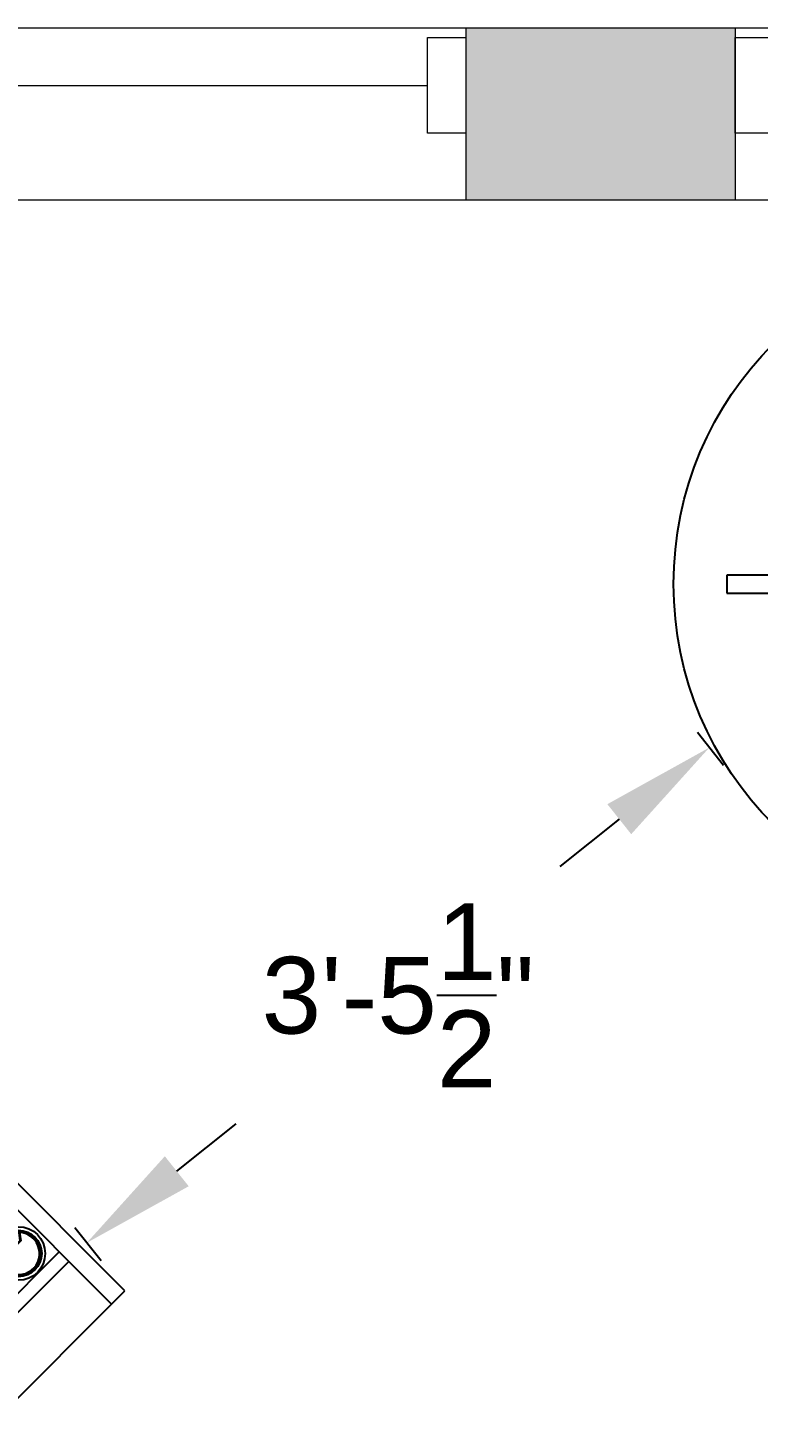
# Model space of a CAD drawing. Header units: inches. Extents: x 14 to 610, y 9 to 600.
# Drawn here: x 295.7 to 333.8, y 515.6 to 588.3 of the extents above; entities that cross this region are included whole.
import ezdxf
from ezdxf.enums import TextEntityAlignment as Align

# ---------------------------------------------------------------- set-up
doc = ezdxf.new("R2010")
doc.units = ezdxf.units.IN
doc.header["$MEASUREMENT"] = 0
doc.layers.add('A-FURN', color=7, linetype='Continuous')
doc.layers.add('WALLS', color=30, linetype='Continuous')
doc.styles.get("Standard").update_dxf_attribs({"font": 'arial.ttf'})
doc.dimstyles.new("Jon's Style", dxfattribs={"dimscale": 0, "dimtxt": 4, "dimasz": 6, "dimexe": 1, "dimexo": 2, "dimgap": 2, "dimtad": 0, "dimtih": 1, "dimtoh": 1, "dimdec": 4, "dimzin": 3, "dimdsep": 46, "dimlunit": 4, "dimtxsty": 'Standard', "dimcen": 0.09, "dimadec": 0, "dimazin": 0, "dimtfac": 1, "dimtdec": 4, "dimtofl": 0, "dimtmove": 0, "dimatfit": 3, "dimfxl": 1, "dimtolj": 1, "dimtzin": 0, "dimarcsym": 0})

# ---------------------------------------------------------------- blocks, each defined once
blk = doc.blocks.new('P_5CLDS7230HW')
at = {"layer": 'A-FURN', "color": 5}
for p, q in [((71.654, 0), (0, 0)), ((0, 0), (0, -29.546)), ((0.984, -29.546), (0.984, 0)), ((70.669, 0), (70.669, -29.546)), ((71.654, -29.546), (71.654, 0)), ((70.669, -3.15), (0.984, -3.15)), ((0.984, -3.15), (0.984, -3.858)), ((70.669, -3.858), (70.669, -3.15)), ((0.984, -3.858), (70.669, -3.858)), ((1.722, -6.059), (2.002, -5.679)), ((1.773, -6.056), (2.022, -5.719)), ((2.002, -5.679), (3.104, -5.679)), ((2.022, -5.719), (3.084, -5.719)), ((3.084, -5.719), (3.333, -6.056)), ((3.104, -5.679), (3.384, -6.059)), ((68.269, -6.059), (68.549, -5.679)), ((68.321, -6.056), (68.569, -5.719)), ((68.549, -5.679), (69.652, -5.679)), ((68.569, -5.719), (69.632, -5.719)), ((69.632, -5.719), (69.881, -6.056)), ((69.652, -5.679), (69.932, -6.059)), ((0, -29.546), (71.654, -29.546))]:
    blk.add_line(p, q, dxfattribs=at)
for centre, radius in [((2.553, -5.305), 1.398), ((2.553, -5.305), 1.215), ((2.553, -5.305), 1.201), ((2.553, -5.305), 1.181), ((69.101, -5.305), 1.398), ((69.101, -5.305), 1.215), ((69.101, -5.305), 1.201), ((69.101, -5.305), 1.181)]:
    blk.add_circle(centre, radius, dxfattribs=at)
for centre, radius, start, end in [((2.553, -5.305), 1.122, 317.78877, 222.21123), ((2.553, -5.305), 1.102, 0, 222.00477), ((69.101, -5.305), 1.122, 317.78877, 222.21123), ((69.101, -5.305), 1.102, 0, 222.00477), ((2.553, -5.305), 1.102, 317.99523, 0), ((69.101, -5.305), 1.102, 317.99523, 0), ((2.553, -5.305), 1.122, 222.21123, 317.78877), ((2.553, -5.305), 1.102, 222.00477, 317.99523), ((2.553, -5.305), 1.083, 223.91156, 316.08844), ((69.101, -5.305), 1.122, 222.21123, 317.78877), ((69.101, -5.305), 1.102, 222.00477, 317.99523), ((69.101, -5.305), 1.083, 223.91156, 316.08844)]:
    blk.add_arc(centre, radius, start, end, dxfattribs=at)
blk.add_text('72/30', height=3, dxfattribs=at).set_placement((35.827, -26.15), align=Align.MIDDLE_CENTER)
blk.add_attdef('CAPTG', text='', height=2.5, dxfattribs=at).set_placement((-7342.095, 217.775, -0.512), align=Align.CENTER)
at = {"layer": 'A-FURN', "color": 5, "flags": 1}
for tag in ['CAPPN', 'CAPPD', 'CAPMG', 'CAPMC', 'CAPGC', 'CAPALIAS1', 'CAPALIAS2', 'CAPALIAS3', 'CAPBLDG', 'CAPFLOOR', 'CAPDEPT', 'CAPPERSON', 'CAPPL', 'CAPQT', 'CAPDH']:
    blk.add_attdef(tag, (0, 0), '', height=0.001, dxfattribs=at)
blk = doc.blocks.new('P_5CLTR36HW')
at = {"layer": 'A-FURN', "color": 5}
for p, q in [((0.467, 14.948), (-0.467, 14.948)), ((-0.467, 14.948), (-0.467, 0.467)), ((0.467, 0.467), (0.467, 14.948)), ((14.948, 0.467), (-14.948, 0.467)), ((-14.948, 0.467), (-14.948, -0.467)), ((-0.467, 0.467), (0.467, 0.467)), ((14.948, -0.467), (14.948, 0.467)), ((-14.948, -0.467), (14.948, -0.467)), ((0.467, -0.467), (-0.467, -0.467)), ((-0.467, -0.467), (-0.467, -14.948)), ((0.467, -14.948), (0.467, -0.467)), ((-0.467, -14.948), (0.467, -14.948))]:
    blk.add_line(p, q, dxfattribs=at)
blk.add_circle((0, 0), 17.72, dxfattribs=at)
blk.add_text('36', height=3, dxfattribs=at).set_placement((-7, -2.58), align=Align.MIDDLE_CENTER)
at = {"layer": 'A-FURN', "color": 5, "flags": 1}
for tag in ['CAPPN', 'CAPPD', 'CAPMG', 'CAPMC', 'CAPGC', 'CAPALIAS1', 'CAPALIAS2', 'CAPALIAS3', 'CAPBLDG', 'CAPFLOOR', 'CAPDEPT', 'CAPPERSON', 'CAPPL', 'CAPQT', 'CAPDH']:
    blk.add_attdef(tag, (0, 0), '', height=0.001, dxfattribs=at)
at = {"layer": 'A-FURN', "color": 5}
blk.add_attdef('CAPTG', text='', height=3, dxfattribs=at).set_placement((-2454.261, -344.569), align=Align.CENTER)
blk = doc.blocks.new('*D64')
at = {"layer": 'A-FURN', "color": 0, "lineweight": -2, "transparency": 16777216}
for p, q in [((331.956, 549.811), (330.589, 551.53)), ((326.516, 547.012), (323.417, 544.547)), ((303.428, 528.644), (306.527, 531.11)), ((299.478, 523.973), (298.11, 525.692))]:
    blk.add_line(p, q, dxfattribs=at)
at = {"layer": 'A-FURN', "color": 0, "transparency": 16777216}
for points in [[(325.893, 547.795), (327.138, 546.23), (331.211, 550.748)], [(302.806, 529.427), (304.051, 527.862), (298.733, 524.909)]]:
    blk.add_solid(points, dxfattribs=at)
at = {"layer": 'Defpoints', "color": 0, "transparency": 16777216}
for p in [(331.211, 550.748), (333.201, 548.246), (300.723, 522.408)]:
    blk.add_point(p, dxfattribs=at)
at = {"layer": 'A-FURN', "color": 0, "transparency": 16777216, "insert": (314.972, 537.828), "char_height": 4, "attachment_point": 5}
blk.add_mtext('\\A1;3\'-5{\\H1x;\\S1/2;}"', dxfattribs=at)

msp = doc.modelspace()

# ---------------------------------------------------------------- linework, layer by layer
at = {"layer": 'WALLS', "lineweight": 18}
for points in [[(191.17828, 588.29739), (508.4989, 588.29739)], [(318.50638, 588.29739), (318.50638, 579.30071)], [(332.5637, 588.29739), (332.5637, 579.30071)], [(366.55118, 579.30071), (196.5513, 579.30071)]]:
    msp.add_lwpolyline(points, dxfattribs=at)
at = {"layer": 'WALLS', "lineweight": 13}
for points in [[(316.50711, 587.79758), (318.50638, 587.79758), (318.50638, 582.79942), (316.50711, 582.79942)], [(332.5637, 587.79758), (334.56296, 587.79758), (334.56296, 582.79942), (332.5637, 582.79942)]]:
    msp.add_lwpolyline(points, close=True, dxfattribs=at)
msp.add_lwpolyline([(286.51816, 585.2985), (316.50711, 585.2985)], dxfattribs=at)
at = {"layer": 'WALLS', "transparency": 33554559}
for points in [[(332.5637, 588.29739), (318.50638, 588.29739), (332.5637, 587.79758)], [(318.50638, 588.29739), (332.5637, 587.79758), (318.50638, 587.79758)], [(332.5637, 587.79758), (318.50638, 587.79758), (332.5637, 582.79942)], [(318.50638, 587.79758), (332.5637, 582.79942), (318.50638, 582.79942)], [(332.5637, 582.79942), (318.50638, 582.79942), (332.5637, 579.30071)], [(318.50638, 582.79942), (332.5637, 579.30071), (318.50638, 579.30071)]]:
    msp.add_solid(points, dxfattribs=at)

# ---------------------------------------------------------------- block references
at = {"layer": 'A-FURN'}
msp.add_blockref('P_5CLTR36HW', (347.0684, 559.27861), dxfattribs=at)
at = {"layer": 'A-FURN', "rotation": 224.9999999999999}
msp.add_blockref('P_5CLDS7230HW', (300.72275, 522.40766), dxfattribs=at)

# ---------------------------------------------------------------- dimensions: what is measured, and where the dimension line sits
at = {"layer": 'A-FURN'}
dim = msp.add_aligned_dim(p1=(300.72275, 522.40766), p2=(333.20107, 548.24626), distance=3.19633, dimstyle="Jon's Style", override={"dimscale": 1}, dxfattribs=at)
dim.commit()
dim.dimension.update_dxf_attribs({"geometry": '*D64', "text_midpoint": (314.97195, 537.82828)})

doc.saveas('drawing.dxf')
